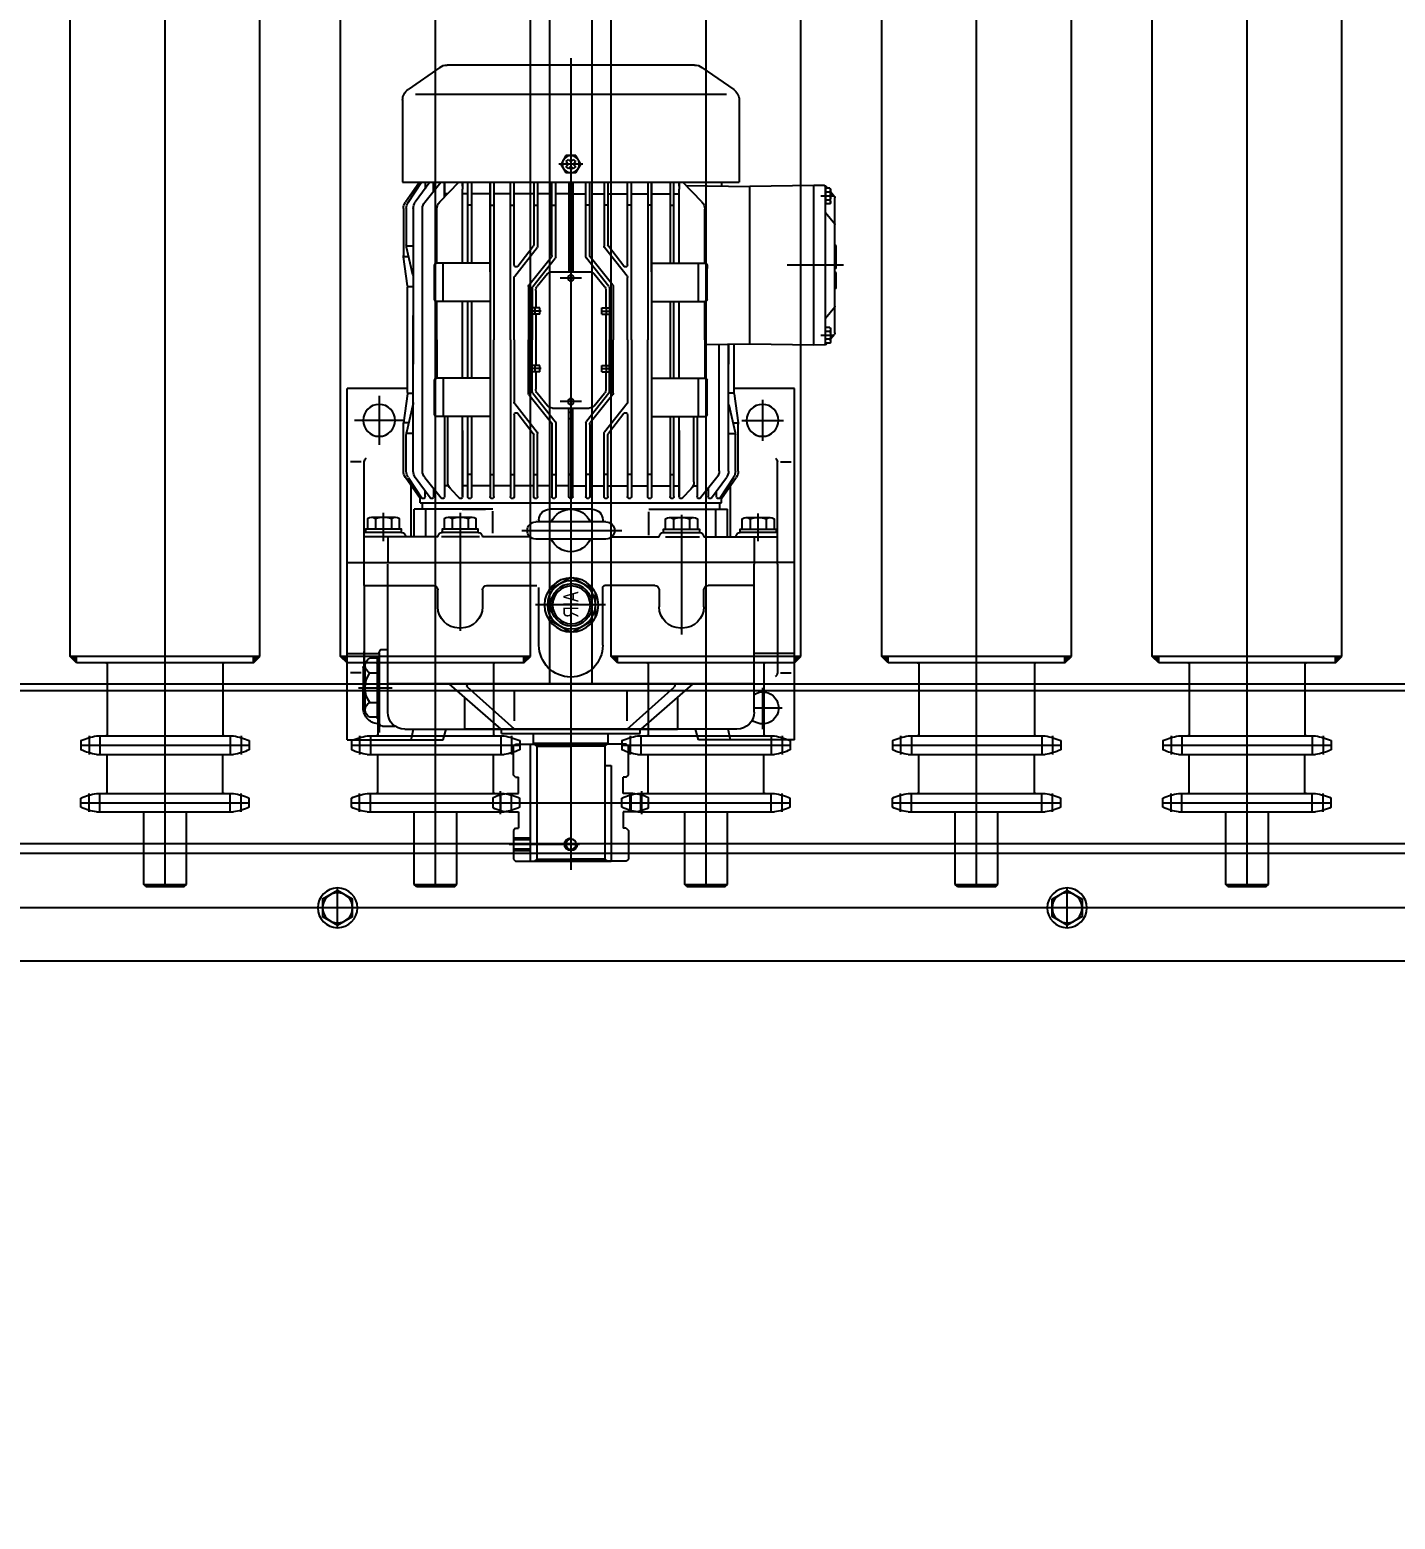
# Model space of a CAD drawing. Header units: millimetres. Extents: x 5544 to 245194, y -610088 to 30375.
# Drawn here: x 99933 to 101215, y 16034 to 17433 of the extents above; entities that cross this region are included whole.
import ezdxf
from ezdxf.enums import TextEntityAlignment as Align
from ezdxf.lldxf.tags import DXFTag

# ---------------------------------------------------------------- set-up
doc = ezdxf.new("R2010")
doc.units = ezdxf.units.MM
doc.linetypes.add('CEN', pattern=[62, 60, -1, 0, -1])
for name, color, linetype in [('1', 1, 'CENTER2'), ('15', 15, 'Continuous'), ('2', 1, 'CENTER'), ('3', 3, 'Continuous'), ('CEN', 1, 'CEN'), ('CENTER', 1, 'CENTER'), ('CL', 1, 'CENTER'), ('DIM', 2, 'Continuous'), ('RD', 3, 'Continuous'), ('SYGEAR', 3, 'Continuous'), ('SYGEAR_TMP_SUB', 3, 'Continuous'), ('외형선', 7, 'Continuous'), ('은선', 2, 'HIDDEN'), ('중심선', 1, 'CENTER')]:
    doc.layers.add(name, color=color, linetype=linetype)
doc.styles.add('GULIM', font='gulim.ttc')
doc.styles.get("Standard").update_dxf_attribs({"font": 'SYMBOL'})
tags = doc.linetypes.add('CENTER', pattern=[2, 1.25, -0.25, 0.25, -0.25]).pattern_tags.tags
tags[10:11] = [DXFTag(74, 4), DXFTag(75, 0), DXFTag(340, '0'), DXFTag(46, 1.0), DXFTag(50, 0.0), DXFTag(44, 0.0), DXFTag(45, 0.0)]
tags[8:9] = [DXFTag(74, 4), DXFTag(75, 0), DXFTag(340, '0'), DXFTag(46, 1.0), DXFTag(50, 0.0), DXFTag(44, 0.0), DXFTag(45, 0.0)]
tags[6:7] = [DXFTag(74, 4), DXFTag(75, 0), DXFTag(340, '0'), DXFTag(46, 1.0), DXFTag(50, 0.0), DXFTag(44, 0.0), DXFTag(45, 0.0)]
tags[4:5] = [DXFTag(74, 4), DXFTag(75, 0), DXFTag(340, '0'), DXFTag(46, 1.0), DXFTag(50, 0.0), DXFTag(44, 0.0), DXFTag(45, 0.0)]
tags = doc.linetypes.add('CENTER2', pattern=[1.125, 0.75, -0.125, 0.125, -0.125]).pattern_tags.tags
tags[10:11] = [DXFTag(74, 4), DXFTag(75, 0), DXFTag(340, '0'), DXFTag(46, 1.0), DXFTag(50, 0.0), DXFTag(44, 0.0), DXFTag(45, 0.0)]
tags[8:9] = [DXFTag(74, 4), DXFTag(75, 0), DXFTag(340, '0'), DXFTag(46, 1.0), DXFTag(50, 0.0), DXFTag(44, 0.0), DXFTag(45, 0.0)]
tags[6:7] = [DXFTag(74, 4), DXFTag(75, 0), DXFTag(340, '0'), DXFTag(46, 1.0), DXFTag(50, 0.0), DXFTag(44, 0.0), DXFTag(45, 0.0)]
tags[4:5] = [DXFTag(74, 4), DXFTag(75, 0), DXFTag(340, '0'), DXFTag(46, 1.0), DXFTag(50, 0.0), DXFTag(44, 0.0), DXFTag(45, 0.0)]
tags = doc.linetypes.add('HIDDEN', pattern=[0.375, 0.25, -0.125]).pattern_tags.tags
tags[6:7] = [DXFTag(74, 4), DXFTag(75, 0), DXFTag(340, '0'), DXFTag(46, 1.0), DXFTag(50, 0.0), DXFTag(44, 0.0), DXFTag(45, 0.0)]
tags[4:5] = [DXFTag(74, 4), DXFTag(75, 0), DXFTag(340, '0'), DXFTag(46, 1.0), DXFTag(50, 0.0), DXFTag(44, 0.0), DXFTag(45, 0.0)]
doc.dimstyles.new('DIM-A-002-평면', dxfattribs={"dimscale": 170, "dimtxt": 1, "dimasz": 0.4, "dimexe": 0.2, "dimexo": 0.3, "dimgap": 0.4, "dimtad": 1, "dimdec": 0, "dimtxsty": 'Standard', "dimcen": 0, "dimclrd": 15, "dimclre": 15, "dimclrt": 3, "dimadec": 0, "dimazin": 0, "dimtfac": 1, "dimtix": 1, "dimtmove": 0, "dimatfit": 3, "dimfxl": 1, "dimarcsym": 0})

# ---------------------------------------------------------------- blocks, each defined once
blk = doc.blocks.new('콘베어 롤러 1500용')
at = {"layer": '외형선'}
for points in [[(-44.55, -1506), (-41.5, -1506), (-41.5, -1509)], [(44.55, -1506), (41.5, -1506), (41.5, -1509)]]:
    blk.add_hatch(color=256, dxfattribs=at).paths.add_polyline_path(points)
for p, q in [((-44.55, -1506), (-44.55, -32)), ((44.55, -1506), (44.55, -32)), ((-44.55, -1506), (44.55, -1506)), ((-41.5, -1509), (-44.55, -1506)), ((-41.5, -1509), (-41.5, -1506)), ((-41.5, -1509), (41.5, -1509)), ((-27.17, -1509.5), (-27.17, -1542.8)), ((27.17, -1509.5), (27.17, -1542.8)), ((41.5, -1509), (44.55, -1506)), ((41.5, -1509), (41.5, -1506)), ((32.15, -1543.3), (-32.15, -1543.3)), ((-30.59, -1543.3), (-30.59, -1552)), ((30.59, -1543.3), (30.59, -1552)), ((-39.5, -1545.47), (-39.5, -1549.82)), ((32.15, -1552), (-32.15, -1552)), ((39.5, -1545.47), (39.5, -1549.82)), ((-27.17, -1569.8), (-27.17, -1552.5)), ((27.17, -1569.8), (27.17, -1552.5)), ((-39.5, -1576.82), (-39.5, -1572.47)), ((32.15, -1570.3), (-32.15, -1570.3)), ((-30.59, -1579), (-30.59, -1570.3)), ((30.59, -1579), (30.59, -1570.3)), ((39.5, -1576.82), (39.5, -1572.47)), ((32.15, -1579), (-32.15, -1579)), ((-10, -1613), (-10, -1579)), ((10, -1613), (10, -1579)), ((10, -1613), (-10, -1613)), ((-9, -1614), (-10, -1613)), ((9, -1614), (-9, -1614)), ((9, -1614), (10, -1613))]:
    blk.add_line(p, q, dxfattribs=at)
for centre, radius, start, end in [((-27.67, -1509.5), 0.5, 0, 90), ((27.67, -1509.5), 0.5, 90, 180), ((-27.86, -1571.33), 28.35, 98.70246, 114.24758), ((-27.67, -1542.8), 0.5, 270, 0), ((27.67, -1542.8), 0.5, 180, 270), ((27.86, -1571.33), 28.35, 65.75242, 81.29754), ((-27.86, -1523.97), 28.35, 245.75242, 261.29754), ((-27.67, -1552.5), 0.5, 0, 90), ((27.67, -1552.5), 0.5, 90, 180), ((27.86, -1523.97), 28.35, 278.70246, 294.24758), ((-27.86, -1598.33), 28.35, 98.70246, 114.24758), ((-27.67, -1569.8), 0.5, 270, 0), ((27.67, -1569.8), 0.5, 180, 270), ((27.86, -1598.33), 28.35, 65.75242, 81.29754), ((-27.86, -1550.97), 28.35, 245.75242, 261.29754), ((27.86, -1550.97), 28.35, 278.70246, 294.24758)]:
    blk.add_arc(centre, radius, start, end, dxfattribs=at)
at = {"layer": '중심선', "ltscale": 5}
for p, q in [((0, -1614), (0, 6)), ((-35.67, -1543.3), (-35.67, -1552)), ((35.67, -1543.3), (35.67, -1552)), ((39.5, -1547.65), (-39.5, -1547.65)), ((-35.67, -1579), (-35.67, -1570.3)), ((35.67, -1579), (35.67, -1570.3)), ((39.5, -1574.65), (-39.5, -1574.65))]:
    blk.add_line(p, q, dxfattribs=at)
blk = doc.blocks.new('콘베어 모터')
at = {"layer": 'SYGEAR'}
h = blk.add_hatch(color=256, dxfattribs=at)
h.paths.add_polyline_path([(-124, 241.62), (-124.5, 241.62), (-124.5, 249.1), (-124, 249.1)])
h.paths.add_polyline_path([(-124.5, 261.72), (-124, 261.72), (-124, 250.97), (-124.5, 250.97)])
for p, q in [((-27, 26.69), (-26, 27.69)), ((-27, 13.19), (-27, 26.69)), ((-26, 27.69), (0, 27.69)), ((-16, 26.69), (-17, 27.69)), ((-16, 26.69), (-16, -26.31)), ((-16, 26.69), (0, 26.69)), ((26, 27.69), (0, 27.69)), ((16, 26.69), (0, 26.69)), ((16, 26.69), (17, 27.69)), ((16, 26.69), (16, -26.31)), ((19, -27.31), (19, 27.69)), ((27, 26.69), (26, 27.69)), ((27, 13.19), (27, 26.69)), ((-26, 12.19), (-27, 13.19)), ((-26, 12.19), (-24.5, 12.19)), ((-24.5, 4.54), (-24.5, 12.19)), ((24.5, 4.54), (24.5, 12.19)), ((26, 12.19), (24.5, 12.19)), ((26, 12.19), (27, 13.19)), ((-36.5, -2.2), (-36.5, 2.58)), ((-29.07, 4.54), (-24.5, 4.54)), ((-28.09, 4.54), (-28.09, -4.16)), ((29.07, 4.54), (24.5, 4.54)), ((28.09, 4.54), (28.09, -4.16)), ((36.5, -2.2), (36.5, 2.58)), ((-29.07, -4.16), (-24.5, -4.16)), ((-24.5, -4.16), (-24.5, -11.81)), ((29.07, -4.16), (24.5, -4.16)), ((24.5, -4.16), (24.5, -11.81)), ((-26, -11.81), (-27, -12.81)), ((-27, -12.81), (-27, -26.31)), ((-26, -11.81), (-24.5, -11.81)), ((26, -11.81), (24.5, -11.81)), ((26, -11.81), (27, -12.81)), ((27, -12.81), (27, -26.31)), ((-27, -26.31), (-26, -27.31)), ((-26, -27.31), (0, -27.31)), ((-16, -26.31), (-17, -27.31)), ((-16, -26.31), (0, -26.31)), ((16, -26.31), (0, -26.31)), ((26, -27.31), (0, -27.31)), ((16, -26.31), (17, -27.31)), ((27, -26.31), (26, -27.31))]:
    blk.add_line(p, q)
blk.add_circle((0, -19.31), 2.46)
for centre, start, end in [((-29.06, -10.57), 90.02684, 119.5159), ((29.06, -10.57), 60.4841, 89.97316), ((-29.06, 10.94), 240.4841, 269.97316), ((29.06, 10.94), 270.02684, 299.5159)]:
    blk.add_arc(centre, 15.1, start, end)
at = {"layer": '1'}
for p, q in [((36.5, 0.19), (-41.01, 0.19)), ((28.9, -19.31), (0, -19.31))]:
    blk.add_line(p, q, dxfattribs=at)
at = {"layer": '2'}
for p, q in [((27, -16.31), (19, -16.31)), ((27, -17.11), (19, -17.11)), ((27, -21.51), (19, -21.51)), ((27, -22.31), (19, -22.31))]:
    blk.add_line(p, q, dxfattribs=at)
at = {"layer": '3', "color": 3}
for p, q in [((-16.5, 131.99), (16.5, 131.99)), ((-16.5, 123.99), (16.5, 123.99))]:
    blk.add_line(p, q, dxfattribs=at)
at = {"layer": '3', "color": 3, "ltscale": 10}
for p, q in [((-62.45, 124.99), (-68.02, 124.99)), ((-62.45, 92.19), (-62.45, 100.19)), ((-41.45, 100.19), (-41.45, 92.19)), ((41.45, 100.19), (41.45, 92.19)), ((62.45, 92.19), (62.45, 100.19)), ((-51.45, 82.19), (-52.45, 82.19)), ((51.45, 82.19), (52.45, 82.19))]:
    blk.add_line(p, q, dxfattribs=at)
at = {"layer": '3', "color": 3}
for centre, radius, start, end in [((0, 127.99), 10, 23.57818, 156.42182), ((0, 127.99), 10, 203.57818, 336.42182), ((-64.45, 100.19), 2, 0, 90), ((-39.45, 100.19), 2, 90, 180), ((39.45, 100.19), 2, 0, 90), ((64.45, 100.19), 2, 90, 180)]:
    blk.add_arc(centre, radius, start, end, dxfattribs=at)
at = {"layer": '3'}
for centre, start, end in [((-16.5, 127.99), 90, 270), ((16.5, 127.99), 270, 90)]:
    blk.add_arc(centre, 4, start, end, dxfattribs=at)
at = {"layer": '3', "color": 3, "ltscale": 10}
for centre, start, end in [((-52.45, 92.19), 180, 270), ((-51.45, 92.19), 270, 0), ((51.45, 92.19), 180, 270), ((52.45, 92.19), 270, 0)]:
    blk.add_arc(centre, 10, start, end, dxfattribs=at)
at = {"layer": 'CEN', "ltscale": 5}
for p, q in [((-88, 122.99), (-88, 135.96)), ((-52, 135.32), (-52, 79.21)), ((52, 136.2), (52, 80.86)), ((88, 122.99), (88, 136.22))]:
    blk.add_line(p, q, dxfattribs=at)
at = {"layer": 'CENTER', "ltscale": 3}
for p, q in [((0, 349.69), (0, -31.31)), ((-128, 252.49), (-101.55, 252.49)), ((-90, 189.29), (-90, 170.06)), ((90, 191.19), (90, 168.19)), ((-80.22, 179.69), (-99.79, 179.69)), ((78.5, 179.69), (101.5, 179.69)), ((23.01, 127.99), (-23.93, 127.99)), ((16.62, 93.19), (-16.21, 93.19)), ((90, 56.19), (90, 33.19)), ((-90, 54.05), (-90, 34.66)), ((-86, 44.69), (-99.26, 44.69))]:
    blk.add_line(p, q, dxfattribs=at)
at = {"layer": 'CL'}
for p, q in [((0, 30.39), (0, -30.39)), ((-33.16, 5.54), (-33.16, -5.16)), ((33.16, 5.54), (33.16, -5.16)), ((4, -19.31), (-4, -19.31)), ((0, -15.31), (0, -23.31))]:
    blk.add_line(p, q, dxfattribs=at)
at = {"layer": 'DIM', "color": 2, "ltscale": 10}
blk.add_line((73, 332.83), (-73, 332.83), dxfattribs=at)
at = {"layer": 'DIM', "ltscale": 10}
for p, q in [((-98.5, 160.22), (-103.5, 160.22)), ((98.5, 160.22), (103.5, 160.22)), ((-98.5, 61.21), (-103.5, 61.21)), ((98.5, 61.21), (103.5, 61.21))]:
    blk.add_line(p, q, dxfattribs=at)
at = {"layer": 'DIM'}
for p, q in [((-36.69, 125.82), (-36.69, 136.82)), ((36.69, 126.71), (36.69, 137.05)), ((-44.5, 124.99), (-60.45, 124.99)), ((42.9, 124.99), (60.79, 124.99)), ((17.5, 28.19), (-17.5, 28.19)), ((16, -26.31), (-16, -26.31))]:
    blk.add_line(p, q, dxfattribs=at)
at = {"layer": 'RD'}
blk.add_arc((0, -19.31), 3, 180, 90, dxfattribs=at)
at = {"layer": 'SYGEAR'}
for p, q in [((-61.55, 345.4), (-76.48, 334.95)), ((-58.11, 346.49), (58.11, 346.49)), ((61.55, 345.4), (76.44, 334.98)), ((-79, 330.06), (-79, 291.49)), ((79, 330.06), (79, 291.49)), ((-1.19, 300.16), (-2.17, 301.14)), ((-0.17, 301.18), (-1.15, 302.16)), ((0, 305.69), (0, 294.29)), ((1.15, 302.16), (0.17, 301.18)), ((2.17, 301.14), (1.19, 300.16)), ((-5.7, 299.99), (5.7, 299.99)), ((-1.19, 299.82), (-2.17, 298.84)), ((-0.17, 298.8), (-1.15, 297.82)), ((1.15, 297.82), (0.17, 298.8)), ((2.17, 298.84), (1.19, 299.82)), ((-121.9, 287.06), (-123.77, 284.77)), ((-119.9, 289.51), (-120.61, 288.64)), ((-119.5, 227.64), (-119.5, 289.38)), ((-119.5, 288.66), (-119.5, 281.27)), ((-119.14, 289.87), (-114, 289.99)), ((-114, 214.99), (-114, 289.99)), ((-114, 214.99), (-114, 289.99)), ((-114, 289.99), (-84, 289.49)), ((-54.04, 290.01), (-84, 289.49)), ((-84, 215.49), (-84, 289.49)), ((0, 291.49), (-79, 291.49)), ((-70.75, 291.49), (-70.75, 289.72)), ((-61.5, 282.23), (-52.62, 291.49)), ((-50.86, 289.68), (-50.86, 291.09)), ((-50.86, 291.09), (-50.86, 288.19)), ((-50.86, 253.49), (-50.86, 288.19)), ((-48.4, 253.49), (-48.4, 291.09)), ((-46.6, 291.09), (-46.6, 253.49)), ((-37.9, 291.09), (-37.9, 249.49)), ((-37.9, 249.49), (-37.9, 291.09)), ((-36.1, 291.09), (-36.1, 249.49)), ((-28.4, 217.49), (-28.4, 291.09)), ((-26.6, 252.71), (-26.6, 291.09)), ((-17.4, 291.09), (-17.4, 262.16)), ((-15.6, 291.09), (-15.6, 261.5)), ((-8.9, 257.16), (-8.9, 291.09)), ((-7.1, 256.51), (-7.1, 291.09)), ((-0.9, 291.09), (-0.9, 249.49)), ((79, 291.49), (0, 291.49)), ((0.9, 291.09), (0.9, 249.49)), ((7.1, 256.51), (7.1, 291.09)), ((8.9, 257.16), (8.9, 291.09)), ((15.6, 291.09), (15.6, 261.5)), ((17.4, 291.09), (17.4, 262.16)), ((26.6, 252.71), (26.6, 291.09)), ((28.4, 217.49), (28.4, 291.09)), ((36.1, 291.09), (36.1, 249.49)), ((37.9, 291.09), (37.9, 249.49)), ((37.9, 249.49), (37.9, 291.09)), ((46.6, 291.09), (46.6, 253.49)), ((48.4, 253.49), (48.4, 291.09)), ((50.86, 289.68), (50.86, 291.09)), ((50.86, 291.09), (50.86, 288.19)), ((50.86, 253.49), (50.86, 288.19)), ((61.5, 282.23), (52.62, 291.49)), ((59.32, 284.51), (59.32, 291.09)), ((59.32, 291.09), (59.32, 284.51)), ((68.57, 282.15), (61.04, 291.49)), ((64.53, 287.16), (64.53, 291.49)), ((66.24, 291.49), (73.05, 282.09)), ((68.43, 291.07), (68.43, 288.46)), ((76.4, 282.04), (70.13, 291.49)), ((70.75, 291.49), (70.75, 290.56)), ((71.09, 291.49), (77.69, 282.07)), ((-124, 220.85), (-124, 284.13)), ((-48.4, 285.99), (-50.86, 285.99)), ((-46.6, 280.78), (-48.4, 280.78)), ((-37.9, 285.99), (-46.6, 285.99)), ((-37.9, 285.99), (-46.6, 285.99)), ((-46.6, 283.42), (-46.6, 253.49)), ((-37.9, 283.42), (-37.9, 151.56)), ((-37.9, 280.78), (-36.1, 280.78)), ((-28.4, 285.99), (-36.1, 285.99)), ((-28.4, 280.78), (-26.6, 280.78)), ((-17.4, 285.99), (-26.6, 285.99)), ((-17.4, 280.78), (-15.6, 280.78)), ((-9.5, 285.99), (-15.6, 285.99)), ((-9.5, 285.99), (-15.6, 285.99)), ((-8.9, 280.78), (-7.1, 280.78)), ((-0.9, 285.99), (-7.1, 285.99)), ((-0.9, 280.78), (0.9, 280.78)), ((0.9, 280.78), (-0.9, 280.78)), ((0.9, 285.99), (7.1, 285.99)), ((8.9, 280.78), (7.1, 280.78)), ((9.5, 285.99), (15.6, 285.99)), ((9.5, 285.99), (15.6, 285.99)), ((17.4, 280.78), (15.6, 280.78)), ((17.4, 285.99), (26.6, 285.99)), ((28.4, 280.78), (26.6, 280.78)), ((28.4, 285.99), (36.1, 285.99)), ((37.9, 280.78), (36.1, 280.78)), ((37.9, 280.78), (37, 280.78)), ((37.9, 285.99), (46.6, 285.99)), ((37.9, 285.99), (46.6, 285.99)), ((37.9, 283.42), (37.9, 151.56)), ((46.6, 283.42), (46.6, 253.49)), ((46.6, 280.78), (48.4, 280.78)), ((48.4, 285.99), (50.86, 285.99)), ((57.9, 285.99), (59.32, 285.99)), ((-119.5, 277.34), (-123.89, 271.98)), ((-62.89, 253.49), (-62.89, 278.77)), ((62.9, 253.49), (62.9, 278.77)), ((69.68, 155.96), (69.68, 279.01)), ((73.99, 279.42), (73.99, 206.03)), ((77.24, 279.27), (77.24, 262.05)), ((78.59, 279.2), (78.59, 256.48)), ((-124.5, 261.72), (-124, 261.72)), ((-124.5, 250.97), (-124.5, 261.72)), ((-124, 241.62), (-124, 261.72)), ((-26.37, 247.44), (-15.83, 260.86)), ((-24.83, 252.07), (-17.63, 261.51)), ((26.37, 247.44), (15.83, 260.86)), ((24.83, 252.07), (17.63, 261.51)), ((74, 261.48), (77.2, 261.48)), ((74.12, 248.05), (77.11, 260.92)), ((-64, 236.49), (-64, 252.49)), ((-64, 252.49), (-64, 250.99)), ((-37.9, 253.49), (-63, 253.49)), ((-60, 235.49), (-60, 253.49)), ((-19.67, 243.11), (-9.13, 256.52)), ((-17.87, 242.46), (-7.33, 255.87)), ((0.9, 254.49), (-0.9, 254.49)), ((17.87, 242.46), (7.33, 255.87)), ((19.67, 243.11), (9.13, 256.52)), ((37.9, 253.49), (63, 253.49)), ((60, 235.49), (60, 253.49)), ((64, 236.49), (64, 252.49)), ((76.08, 256.49), (78.57, 256.49)), ((76.7, 242.82), (78.55, 256.46)), ((-124.5, 250.97), (-124, 250.97)), ((-124.5, 241.62), (-124.5, 249.1)), ((-124.5, 249.1), (-124, 249.1)), ((-36.1, 249.49), (-36.1, 217.49)), ((-26.6, 217.49), (-26.6, 246.8)), ((-10.9, 248.42), (-15.8, 242.58)), ((8.6, 249.49), (-8.6, 249.49)), ((-5, 246.49), (5, 246.49)), ((0.9, 251.49), (-0.9, 251.49)), ((10.9, 248.42), (15.8, 242.58)), ((26.6, 217.49), (26.6, 246.8)), ((36.1, 249.49), (36.1, 217.49)), ((-124.5, 241.62), (-124, 241.62)), ((-119.5, 215.6), (-119.5, 243.56)), ((-19.9, 242.47), (-19.9, 217.49)), ((-18.1, 241.81), (-18.1, 217.49)), ((-16.5, 240.65), (-16.5, 232.49)), ((16.5, 240.65), (16.5, 232.49)), ((18.1, 241.81), (18.1, 217.49)), ((19.9, 242.47), (19.9, 217.49)), ((76.67, 242.48), (73.99, 242.48)), ((76.65, 192.83), (76.65, 242.15)), ((-119.5, 227.64), (-123.89, 233)), ((-37.9, 235.49), (-63, 235.49)), ((-62.89, 217.49), (-62.89, 235.49)), ((-50.86, 199.49), (-50.86, 235.49)), ((-48.4, 231.49), (-48.4, 235.49)), ((-48.4, 199.49), (-48.4, 231.49)), ((-46.6, 235.49), (-46.6, 199.49)), ((-14.5, 232.49), (-18.1, 232.49)), ((-14, 230.99), (-18.1, 230.99)), ((-16.7, 229.49), (-16.7, 232.49)), ((-14.5, 229.49), (-14.5, 232.49)), ((14, 230.99), (18.1, 230.99)), ((14.5, 232.49), (18.1, 232.49)), ((14.5, 229.49), (14.5, 232.49)), ((16.7, 229.49), (16.7, 232.49)), ((37.9, 235.49), (63, 235.49)), ((46.6, 235.49), (46.6, 199.49)), ((48.4, 231.49), (48.4, 235.49)), ((48.4, 199.49), (48.4, 231.49)), ((50.86, 199.49), (50.86, 235.49)), ((62.9, 217.49), (62.9, 235.49)), ((-14.5, 229.49), (-18.1, 229.49)), ((-16.5, 229.49), (-16.5, 205.49)), ((14.5, 229.49), (18.1, 229.49)), ((16.5, 229.49), (16.5, 205.49)), ((73.99, 192.96), (73.99, 228.95)), ((-121.9, 217.98), (-123.77, 220.21)), ((-119.5, 215.89), (-119.5, 223.28)), ((-62.89, 217.49), (-62.89, 199.49)), ((-36.1, 185.49), (-36.1, 217.49)), ((-28.4, 217.49), (-28.4, 143.89)), ((-26.6, 217.49), (-26.6, 188.18)), ((-19.9, 192.51), (-19.9, 217.49)), ((-18.1, 193.16), (-18.1, 217.49)), ((18.1, 193.16), (18.1, 217.49)), ((19.9, 192.51), (19.9, 217.49)), ((26.6, 217.49), (26.6, 188.18)), ((28.4, 217.49), (28.4, 143.89)), ((36.1, 185.49), (36.1, 217.49)), ((62.9, 217.49), (62.9, 199.49)), ((-119.65, 215.29), (-120.15, 215.89)), ((-119.27, 215.11), (-114, 214.99)), ((-114, 214.99), (-84, 215.49)), ((-84, 215.49), (-62.89, 215.12)), ((-76.65, 192.83), (-76.65, 215.36)), ((-73.99, 192.96), (-73.99, 215.32)), ((-73.99, 215.32), (-73.99, 206.03)), ((-69.68, 188.22), (-69.68, 215.24)), ((-14.5, 205.49), (-18.1, 205.49)), ((-14, 203.99), (-18.1, 203.99)), ((-16.7, 202.49), (-16.7, 205.49)), ((-14.5, 202.49), (-14.5, 205.49)), ((14, 203.99), (18.1, 203.99)), ((14.5, 202.49), (14.5, 205.49)), ((14.5, 205.49), (18.1, 205.49)), ((16.7, 202.49), (16.7, 205.49)), ((-64, 182.49), (-64, 198.49)), ((-37.9, 199.49), (-63, 199.49)), ((-60, 181.49), (-60, 199.49)), ((-14.5, 202.49), (-18.1, 202.49)), ((-16.5, 202.49), (-16.5, 194.33)), ((14.5, 202.49), (18.1, 202.49)), ((16.5, 202.49), (16.5, 194.33)), ((37.9, 199.49), (63, 199.49)), ((60, 199.49), (60, 181.49)), ((64, 182.49), (64, 198.49)), ((-105, 194.69), (-76.65, 194.69)), ((-105, 29.69), (-105, 194.69)), ((-76.7, 192.16), (-78.55, 178.52)), ((-76.66, 192.49), (-73.99, 192.49)), ((-74, 155.82), (-73.99, 192.96)), ((-19.67, 191.87), (-9.13, 178.46)), ((-17.87, 192.52), (-7.33, 179.11)), ((-10.9, 186.56), (-15.8, 192.4)), ((17.87, 192.52), (7.33, 179.11)), ((19.67, 191.87), (9.13, 178.46)), ((10.9, 186.56), (15.8, 192.4)), ((74, 155.82), (73.99, 192.96)), ((76.67, 192.49), (73.99, 192.49)), ((76.65, 194.69), (105, 194.69)), ((76.7, 192.16), (78.55, 178.52)), ((105, 29.69), (105, 194.69)), ((-74.12, 186.93), (-77.11, 174.05)), ((-69.68, 155.96), (-69.68, 188.22)), ((-37.9, 185.49), (-37.9, 143.89)), ((-36.1, 143.89), (-36.1, 185.49)), ((-26.6, 182.27), (-26.6, 143.89)), ((-26.37, 187.53), (-15.83, 174.12)), ((-24.83, 182.91), (-17.63, 173.47)), ((8.6, 185.49), (-8.6, 185.49)), ((-5, 188.49), (5, 188.49)), ((-0.9, 143.89), (-0.9, 185.49)), ((0.9, 183.49), (-0.9, 183.49)), ((0.9, 143.89), (0.9, 185.49)), ((26.37, 187.53), (15.83, 174.12)), ((24.83, 182.91), (17.63, 173.47)), ((26.6, 182.27), (26.6, 143.89)), ((36.1, 143.89), (36.1, 185.49)), ((37.9, 185.49), (37.9, 143.89)), ((74.12, 186.93), (77.11, 174.05)), ((-78.59, 155.78), (-78.59, 177.96)), ((-78.59, 155.78), (-78.59, 177.83)), ((-76.08, 178.49), (-78.55, 178.49)), ((-37.9, 181.49), (-63, 181.49)), ((-59.32, 181.49), (-59.32, 143.89)), ((-57.77, 150.87), (-57.77, 181.49)), ((-50.86, 143.89), (-50.86, 181.49)), ((-50.86, 174.99), (-50.86, 143.89)), ((-50.86, 143.89), (-50.86, 174.99)), ((-48.4, 174.99), (-48.4, 181.49)), ((-48.4, 143.89), (-48.4, 174.99)), ((-46.6, 181.49), (-46.6, 151.56)), ((-46.6, 174.99), (-46.6, 143.89)), ((-8.9, 177.81), (-8.9, 143.89)), ((-7.1, 178.47), (-7.1, 143.89)), ((0.9, 180.49), (-0.9, 180.49)), ((7.1, 178.47), (7.1, 143.89)), ((8.9, 177.81), (8.9, 143.89)), ((37.9, 181.49), (63, 181.49)), ((46.6, 181.49), (46.6, 151.56)), ((46.6, 174.99), (46.6, 143.89)), ((48.4, 174.99), (48.4, 181.49)), ((48.4, 143.89), (48.4, 174.99)), ((50.86, 143.89), (50.86, 181.49)), ((50.86, 174.99), (50.86, 143.89)), ((50.86, 143.89), (50.86, 174.99)), ((57.77, 150.87), (57.77, 181.49)), ((59.32, 181.49), (59.32, 143.89)), ((76.08, 178.49), (78.55, 178.49)), ((78.59, 155.78), (78.59, 177.96)), ((78.59, 155.78), (78.59, 177.83)), ((-77.24, 155.71), (-77.24, 172.92)), ((-73.99, 173.5), (-77.2, 173.5)), ((-17.4, 143.89), (-17.4, 172.82)), ((-15.6, 143.89), (-15.6, 173.48)), ((15.6, 143.89), (15.6, 173.48)), ((17.4, 143.89), (17.4, 172.82)), ((74, 173.5), (77.2, 173.5)), ((77.24, 155.71), (77.24, 172.92)), ((-97, 112.19), (-97, 160.22)), ((-46.6, 154.2), (-48.4, 154.2)), ((-37.9, 154.2), (-36.1, 154.2)), ((-28.4, 154.2), (-26.6, 154.2)), ((-17.4, 154.2), (-15.6, 154.2)), ((-8.9, 154.2), (-7.1, 154.2)), ((-0.9, 154.2), (0.9, 154.2)), ((0.9, 154.2), (-0.9, 154.2)), ((8.9, 154.2), (7.1, 154.2)), ((17.4, 154.2), (15.6, 154.2)), ((28.4, 154.2), (26.6, 154.2)), ((37.9, 154.2), (36.1, 154.2)), ((46.6, 154.2), (48.4, 154.2)), ((97, 102.19), (97, 160.22)), ((-70.75, 143), (-77.69, 152.91)), ((-76.4, 152.94), (-70.05, 143.36)), ((-75, 124.99), (-75, 149.07)), ((-66.07, 143.25), (-73.05, 152.89)), ((-68.57, 152.82), (-60.85, 143.25)), ((-64.53, 147.82), (-64.53, 143.89)), ((-57.41, 148.99), (-59.32, 148.99)), ((-56.38, 147.41), (-52.4, 143.25)), ((-48.4, 148.99), (-50.86, 148.99)), ((-37.9, 148.99), (-46.6, 148.99)), ((-28.4, 148.99), (-36.1, 148.99)), ((-17.4, 148.99), (-26.6, 148.99)), ((-9.5, 148.99), (-15.6, 148.99)), ((-9.5, 148.99), (-15.6, 148.99)), ((-0.9, 148.99), (-7.1, 148.99)), ((0.9, 148.99), (7.1, 148.99)), ((9.5, 148.99), (15.6, 148.99)), ((9.5, 148.99), (15.6, 148.99)), ((17.4, 148.99), (26.6, 148.99)), ((28.4, 148.99), (36.1, 148.99)), ((37.9, 148.99), (46.6, 148.99)), ((48.4, 148.99), (50.86, 148.99)), ((56.38, 147.41), (52.4, 143.25)), ((57.41, 148.99), (59.32, 148.99)), ((68.57, 152.82), (60.85, 143.25)), ((64.53, 147.82), (64.53, 143.89)), ((66.07, 143.25), (73.05, 152.89)), ((76.4, 152.94), (70.05, 143.36)), ((70.75, 143), (77.69, 152.91)), ((75, 124.99), (75, 149.07)), ((-70.75, 140.99), (-70.75, 144.42)), ((0, 140.99), (-70.75, 140.99)), ((-69.8, 140.99), (-69.8, 137.99)), ((-68.43, 143.91), (-68.43, 146.52)), ((-40, 140.99), (-51, 140.99)), ((-50.86, 143.89), (-50.86, 145.84)), ((-50.86, 144.35), (-50.86, 143.89)), ((70.75, 140.99), (0, 140.99)), ((51, 140.99), (40, 140.99)), ((50.86, 143.89), (50.86, 145.84)), ((50.86, 144.35), (50.86, 143.89)), ((68.43, 143.91), (68.43, 146.52)), ((69.8, 140.99), (69.8, 137.99)), ((70.75, 140.99), (70.75, 144.42)), ((70.75, 140.99), (70.75, 144.42)), ((-82.33, 134.09), (-93.58, 134.09)), ((-91.71, 133.51), (-91.71, 128.59)), ((-84.2, 133.51), (-84.2, 128.59)), ((-73.6, 124.99), (-73.6, 137.99)), ((-36.69, 137.99), (-73.6, 137.99)), ((-36.69, 137.99), (-69.8, 137.99)), ((-68.02, 124.99), (-68.02, 137.99)), ((-46.33, 134.09), (-57.58, 134.09)), ((-55.71, 133.51), (-55.71, 128.59)), ((-40, 137.99), (-51, 137.99)), ((-48.2, 133.51), (-48.2, 128.59)), ((-15, 132.99), (-15, 131.99)), ((-10, 137.99), (0, 137.99)), ((0, 137.99), (10, 137.99)), ((15, 132.99), (15, 131.99)), ((36.69, 137.99), (69.8, 137.99)), ((36.69, 137.99), (73.6, 137.99)), ((51, 137.99), (40, 137.99)), ((46.33, 134.09), (57.58, 134.09)), ((48.2, 133.51), (48.2, 128.59)), ((55.71, 133.51), (55.71, 128.59)), ((68.02, 124.99), (68.02, 137.99)), ((73.6, 124.99), (73.6, 137.99)), ((82.33, 134.09), (93.58, 134.09)), ((84.2, 133.51), (84.2, 128.59)), ((91.71, 133.51), (91.71, 128.59)), ((-97, 126.99), (-79.45, 126.99)), ((-43.45, 126.99), (-60.45, 126.99)), ((-43.45, 126.99), (-60.45, 126.99)), ((43.45, 126.99), (60.45, 126.99)), ((43.45, 126.99), (60.94, 126.99)), ((79.45, 126.99), (97, 126.99)), ((-68.02, 124.99), (-97, 124.99)), ((-86, 124.99), (-86, 112.19)), ((-19.15, 124.99), (-41.45, 124.99)), ((19.15, 124.99), (41.45, 124.99)), ((62.45, 124.99), (97, 124.99)), ((86, 124.99), (86, 112.99)), ((97, 112.19), (97, 124.19)), ((-105, 112.99), (0, 112.99)), ((-97, 112.19), (-97, 70.19)), ((-86, 42.69), (-86, 112.19)), ((86, 112.99), (0, 112.99)), ((105, 112.99), (86, 112.99)), ((86, 42.69), (86, 112.19)), ((-86, 102.19), (-64.45, 102.19)), ((-39.45, 102.19), (-16, 102.19)), ((-15, 74.19), (-15, 101.19)), ((15, 74.19), (15, 101.19)), ((39.45, 102.19), (16, 102.19)), ((97, 102.19), (64.45, 102.19)), ((97, 102.19), (97, 70.19)), ((-105, 70.19), (-86, 70.19)), ((-97, 70.19), (-97, 61.21)), ((88.5, 72.19), (86, 72.19)), ((90, 70.69), (90, 37.69)), ((105, 70.19), (90, 70.19)), ((97, 64.51), (97, 71.19)), ((97, 70.19), (97, 64.51)), ((90, 68.85), (90, 39.53)), ((91, 68.85), (90, 68.85)), ((91, 68.85), (91, 39.53)), ((91, 68.09), (94.42, 68.09)), ((96.56, 43.76), (96.56, 64.61)), ((97.56, 63.61), (97.56, 54.19)), ((-57.97, 56.19), (-86, 56.19)), ((57.97, 56.19), (-57.97, 56.19)), ((-57.32, 55.94), (-32.87, 34.69)), ((57.32, 55.94), (32.87, 34.69)), ((86, 56.19), (57.97, 56.19)), ((94.42, 61.14), (91, 61.14)), ((-50, 49.58), (-50, 34.69)), ((-26.44, 34.69), (-48.47, 54.44)), ((-26.44, 38.69), (-26.44, 52.19)), ((26.44, 34.69), (48.47, 54.44)), ((26.44, 38.69), (26.44, 52.19)), ((50, 49.58), (50, 34.69)), ((97.56, 44.76), (97.56, 54.19)), ((94.42, 47.24), (91, 47.24)), ((88.5, 36.19), (82.66, 36.19)), ((91, 39.53), (90, 39.53)), ((91, 40.29), (94.42, 40.29)), ((-105, 29.69), (-60, 29.69)), ((-78, 34.69), (50, 34.69)), ((-75, 29.69), (-73.81, 34.69)), ((-60, 29.69), (-58.5, 34.69)), ((78, 34.69), (-50, 34.69)), ((-32.5, 32.69), (-32.5, 34.69)), ((32.5, 32.69), (-32.5, 32.69)), ((32.5, 32.69), (32.5, 34.69)), ((60, 29.69), (58.5, 34.69)), ((105, 29.69), (60, 29.69)), ((75, 29.69), (73.81, 34.69))]:
    blk.add_line(p, q, dxfattribs=at)
at = {"layer": 'SYGEAR', "color": 1, "linetype": 'CENTER', "ltscale": 5}
blk.add_line((99.73, 54.19), (83.81, 54.19), dxfattribs=at)
at = {"layer": 'SYGEAR', "extrusion": (0.866025, -0.5, 0)}
for points, elevation in [([(257.49, 0), (262.11, 0)], -153.99), ([(262.11, 0), (257.49, 0)], -145.99), ([(189.18, 0), (188.6, 0)], -249.65), ([(132.56, 0), (131.98, 0)], -216.96)]:
    blk.add_lwpolyline(points, dxfattribs=dict(at, elevation=elevation))
at = {"layer": 'SYGEAR', "extrusion": (-1.83697e-16, -1, 0)}
for points, elevation in [([(-2.31, 0), (2.31, 0)], -303.99), ([(2.31, 0), (-2.31, 0)], -295.99)]:
    blk.add_lwpolyline(points, dxfattribs=dict(at, elevation=elevation))
at = {"layer": 'SYGEAR', "extrusion": (0.866025, 0.5, 0)}
for points, elevation in [([(262.11, 0), (257.49, 0)], 154), ([(257.49, 0), (262.11, 0)], 146), ([(304.39, 0), (304.96, 0)], 35.31), ([(247.77, 0), (248.34, 0)], 2.62)]:
    blk.add_lwpolyline(points, dxfattribs=dict(at, elevation=elevation))
at = {"layer": 'SYGEAR', "extrusion": (1, -3.67388e-16, 0), "elevation": -121.9}
blk.add_lwpolyline([(281.76, 0), (288.16, 0)], dxfattribs=at)
at = {"layer": 'SYGEAR', "extrusion": (3.67388e-16, 1, 0)}
for elevation in [288.66, 286.81, 283.11, 281.27]:
    blk.add_lwpolyline([(121.61, 0), (119.5, 0)], dxfattribs=dict(at, elevation=elevation))
at = {"layer": 'SYGEAR', "extrusion": (1, -6.0668e-21, 0), "elevation": -121.9}
blk.add_lwpolyline([(222.78, 0), (216.38, 0)], dxfattribs=at)
at = {"layer": 'SYGEAR', "extrusion": (-6.0668e-21, -1, 0)}
for elevation in [-223.28, -221.43, -217.73, -215.89]:
    blk.add_lwpolyline([(-121.61, 0), (-119.5, 0)], dxfattribs=dict(at, elevation=elevation))
at = {"layer": 'SYGEAR'}
for points in [[(-80.45, 128.59), (-80.45, 133.51, 0.309401), (-84.2, 133.51, 0.154701), (-91.71, 133.51, 0.309401), (-95.46, 133.51), (-95.46, 128.59)], [(-44.45, 128.59), (-44.45, 133.51, 0.309401), (-48.2, 133.51, 0.154701), (-55.71, 133.51, 0.309401), (-59.46, 133.51), (-59.46, 128.59)], [(44.45, 128.59), (44.45, 133.51, -0.309401), (48.2, 133.51, -0.154701), (55.71, 133.51, -0.309401), (59.46, 133.51), (59.46, 128.59)], [(80.45, 128.59), (80.45, 133.51, -0.309401), (84.2, 133.51, -0.154701), (91.71, 133.51, -0.309401), (95.46, 133.51), (95.46, 128.59)]]:
    blk.add_lwpolyline(points, format="xyb", dxfattribs=at)
for points in [[(-79.45, 126.99), (-79.45, 128.59), (-96.45, 128.59), (-96.45, 126.99)], [(-43.45, 126.99), (-43.45, 128.59), (-60.45, 128.59), (-60.45, 126.99)], [(43.45, 126.99), (43.45, 128.59), (60.45, 128.59), (60.45, 126.99)], [(79.45, 126.99), (79.45, 128.59), (96.45, 128.59), (96.45, 126.99)]]:
    blk.add_lwpolyline(points, dxfattribs=at)
for centre, radius in [((0, 299.99), 4), ((0, 246.49), 1.4), ((0, 188.49), 1.4), ((-90, 179.69), 7.5), ((90, 179.69), 7.5)]:
    blk.add_circle(centre, radius, dxfattribs=at)
for centre, radius, start, end in [((-58.11, 340.49), 6, 90, 125), ((58.11, 340.49), 6, 55, 90), ((-73, 330.06), 6, 125, 180), ((73, 330.06), 6, 0, 55), ((0, 299.99), 2.46, 117.98135, 152.01865), ((0, 301.35), 0.24, 225, 315), ((0, 299.99), 2.46, 27.98135, 62.01865), ((0, 299.99), 2.46, 207.98135, 242.01865), ((-1.36, 299.99), 0.24, 315, 45), ((0, 298.63), 0.24, 45, 135), ((1.36, 299.99), 0.24, 135, 225), ((0, 299.99), 2.46, 297.98135, 332.01865), ((-120.27, 287.73), 1.63, 154.44687, 214.44687), ((-115.79, 284.96), 6.11, 162.38753, 197.61247), ((-119.12, 288.87), 1, 91.3, 140.71059), ((-119, 289.38), 0.5, 91.3, 180), ((-51.76, 291.09), 0.9, 0, 26.3878), ((-47.5, 291.09), 0.9, 153.6122, 180), ((-47.5, 291.09), 0.9, 0, 26.3878), ((-37, 291.09), 0.9, 153.6122, 180), ((-37, 291.09), 0.9, 0, 26.3878), ((-27.5, 291.09), 0.9, 153.6122, 180), ((-27.5, 291.09), 0.9, 0, 26.3878), ((-16.5, 291.09), 0.9, 153.6122, 180), ((-16.5, 291.09), 0.9, 0, 26.3878), ((-8, 291.09), 0.9, 153.6122, 180), ((-8, 291.09), 0.9, 0, 26.3878), ((0, 291.09), 0.9, 0, 26.3878), ((8, 291.09), 0.9, 153.6122, 180), ((8, 291.09), 0.9, 0, 26.3878), ((16.5, 291.09), 0.9, 153.6122, 180), ((16.5, 291.09), 0.9, 0, 26.3878), ((27.5, 291.09), 0.9, 153.6122, 180), ((27.5, 291.09), 0.9, 0, 26.3878), ((37, 291.09), 0.9, 153.6122, 180), ((37, 291.09), 0.9, 0, 26.3878), ((37, 291.09), 0.9, 0, 26.3878), ((47.5, 291.09), 0.9, 153.6122, 180), ((47.5, 291.09), 0.9, 0, 26.3878), ((51.76, 291.09), 0.9, 153.6122, 180), ((60.22, 291.09), 0.9, 153.6122, 180), ((69.33, 291.07), 0.9, 152.1049, 180), ((-123, 284.13), 1, 140.71059, 180), ((-123, 284.13), 1, 140.71059, 180), ((-120.27, 282.19), 1.63, 145.55313, 205.55313), ((-57.89, 278.77), 5, 136.2001, 180), ((57.9, 278.77), 5, 0, 43.7999), ((64.68, 279.01), 5, 0, 38.88135), ((69, 279.16), 5, 359.98936, 35.91648), ((72.24, 279.27), 5, 0, 33.56122), ((73.59, 279.2), 5, 0, 35), ((-123.5, 271.67), 0.5, 140.69653, 180), ((-18.4, 262.16), 1, 320, 0), ((-16.6, 261.5), 1, 320, 0), ((16.6, 261.5), 1, 180, 220), ((18.4, 262.16), 1, 180, 220), ((72.24, 262.05), 5, 346.94043, 0), ((-63, 252.49), 1, 90, 180), ((-25.6, 252.71), 1, 180, 320), ((-9.9, 257.16), 1, 320, 0), ((-9.9, 257.16), 1, 320, 0), ((-8.1, 256.51), 1, 320, 0), ((-8.1, 256.51), 1, 320, 0), ((8.1, 256.51), 1, 180, 220), ((8.1, 256.51), 1, 180, 220), ((9.9, 257.16), 1, 180, 220), ((9.9, 257.16), 1, 180, 220), ((25.6, 252.71), 1, 220, 0), ((63, 252.49), 1, 0, 90), ((73.59, 257.13), 5, 352.27814, 0), ((-25.6, 246.8), 1, 140, 180), ((-8.6, 246.49), 3, 90, 140), ((8.6, 246.49), 3, 40, 90), ((25.6, 246.8), 1, 0, 40), ((78.99, 246.92), 5, 166.94043, 179.98936), ((-18.9, 242.47), 1, 140, 180), ((-17.1, 241.81), 1, 140, 180), ((-13.5, 240.65), 3, 140, 180), ((13.5, 240.65), 3, 0, 40), ((17.1, 241.81), 1, 0, 40), ((18.9, 242.47), 1, 0, 40), ((81.65, 242.15), 5, 172.27814, 180), ((-123.5, 233.31), 0.5, 180, 219.30347), ((-63, 236.49), 1, 180, 270), ((63, 236.49), 1, 270, 0), ((-123, 220.85), 1, 180, 219.28941), ((-120.27, 222.35), 1.63, 154.44687, 214.44687), ((-115.79, 219.58), 6.11, 162.38753, 197.61247), ((-120.27, 216.81), 1.63, 145.55313, 205.55313), ((-119.26, 215.61), 0.5, 219.97006, 268.7), ((-119, 215.6), 0.5, 180, 268.7), ((-63, 198.49), 1, 90, 180), ((63, 198.49), 1, 0, 90), ((-81.65, 192.83), 5, 352.27814, 0), ((-18.9, 192.51), 1, 180, 220), ((-17.1, 193.16), 1, 180, 220), ((-13.5, 194.33), 3, 180, 220), ((13.5, 194.33), 3, 320, 0), ((17.1, 193.16), 1, 320, 0), ((18.9, 192.51), 1, 320, 0), ((81.65, 192.83), 5, 180, 187.72186), ((-78.99, 188.06), 5, 346.94043, 359.98936), ((-63, 182.49), 1, 180, 270), ((-25.6, 188.18), 1, 180, 220), ((-25.6, 182.27), 1, 40, 180), ((-8.6, 188.49), 3, 220, 270), ((8.6, 188.49), 3, 270, 320), ((25.6, 182.27), 1, 0, 140), ((25.6, 188.18), 1, 320, 0), ((63, 182.49), 1, 270, 0), ((78.99, 188.06), 5, 180.01064, 193.05957), ((-73.59, 177.85), 5, 172.27814, 180), ((-9.9, 177.81), 1, 0, 40), ((-9.9, 177.81), 1, 0, 40), ((-8.1, 178.47), 1, 0, 40), ((-8.1, 178.47), 1, 0, 40), ((8.1, 178.47), 1, 140, 180), ((8.1, 178.47), 1, 140, 180), ((9.9, 177.81), 1, 140, 180), ((9.9, 177.81), 1, 140, 180), ((73.59, 177.85), 5, 0, 7.72186), ((-72.24, 172.92), 5, 166.94043, 180), ((-18.4, 172.82), 1, 0, 40), ((-16.6, 173.48), 1, 0, 40), ((16.6, 173.48), 1, 140, 180), ((18.4, 172.82), 1, 140, 180), ((72.24, 172.92), 5, 0, 13.05957), ((-95, 160.22), 2, 120.23243, 180), ((95, 160.22), 2, 0, 59.76757), ((-73.59, 155.78), 5, 180, 215), ((-72.24, 155.71), 5, 180, 213.56122), ((-69, 155.82), 5, 179.98936, 215.91648), ((-64.68, 155.96), 5, 180, 218.88135), ((64.68, 155.96), 5, 321.11865, 0), ((69, 155.82), 5, 324.08352, 0.01064), ((72.24, 155.71), 5, 326.43878, 0), ((73.59, 155.78), 5, 325, 0), ((-52.77, 150.87), 5, 180, 223.7999), ((52.77, 150.87), 5, 316.2001, 0), ((-69.33, 143.91), 0.9, 217.66496, 0), ((-65.43, 143.89), 0.9, 225, 0), ((-60.22, 143.89), 0.9, 225, 0), ((-51.76, 143.89), 0.9, 225, 0), ((-47.5, 143.89), 0.9, 180, 0), ((-37, 143.89), 0.9, 180, 0), ((-27.5, 143.89), 0.9, 180, 0), ((-16.5, 143.89), 0.9, 180, 0), ((-8, 143.89), 0.9, 180, 0), ((0, 143.89), 0.9, 180, 0), ((8, 143.89), 0.9, 180, 0), ((16.5, 143.89), 0.9, 180, 0), ((27.5, 143.89), 0.9, 180, 0), ((37, 143.89), 0.9, 180, 0), ((47.5, 143.89), 0.9, 180, 0), ((51.76, 143.89), 0.9, 180, 315), ((60.22, 143.89), 0.9, 180, 315), ((65.43, 143.89), 0.9, 180, 315), ((69.33, 143.91), 0.9, 180, 322.33504), ((-10, 132.99), 5, 90, 180), ((10, 132.99), 5, 0, 90), ((-79.45, 124.99), 2, 0, 90), ((-60.45, 124.99), 2, 90, 180), ((-43.45, 124.99), 2, 0, 90), ((43.45, 124.99), 2, 90, 180), ((60.45, 124.99), 2, 0, 90), ((79.45, 124.99), 2, 90, 180), ((-16, 101.19), 1, 0, 90), ((0, 74.19), 15, 180, 0), ((88.5, 70.69), 1.5, 0, 90), ((92.67, 64.61), 3.89, 296.76569, 63.23431), ((96.56, 63.61), 1, 0, 90), ((-95, 61.21), 2, 180, 244.68734), ((-57.97, 55.19), 1, 48.99665, 90), ((-47.81, 55.19), 1, 90, 228.12122), ((47.81, 55.19), 1, 311.87878, 90), ((57.97, 55.19), 1, 90, 131.00335), ((84.2, 54.19), 12.36, 325.78238, 34.21762), ((-90, 44.69), 7.5, 57.76905, 310.7629), ((-78, 42.69), 8, 180, 270), ((78, 42.69), 8, 270, 0), ((90, 44.69), 7.5, 269.34594, 0), ((92.67, 43.76), 3.89, 296.76569, 63.23431), ((96.56, 44.76), 1, 270, 0), ((88.5, 37.69), 1.5, 270, 0)]:
    blk.add_arc(centre, radius, start, end, dxfattribs=at)
at = {"layer": 'SYGEAR_TMP_SUB'}
for p, q in [((-17.5, 28.19), (-17.5, 32.69)), ((-17, 27.69), (-17.5, 28.19)), ((17, 27.69), (17.5, 28.19)), ((17.5, 28.19), (17.5, 32.69)), ((17, 27.69), (-17, 27.69)), ((-16, 27.69), (-16, -26.31)), ((16, 27.69), (16, -26.31)), ((-19, 17.69), (-19, -27.31)), ((-16, 17.69), (-19, 17.69)), ((15, -27.31), (-19, -27.31)), ((-15, -27.31), (-16, -26.31)), ((16, -26.31), (15, -27.31))]:
    blk.add_line(p, q, dxfattribs=at)
at = {"layer": '외형선'}
for p, q in [((-10.97, 99.92), (-0.89, 105.74)), ((0.32, 105.74), (10.4, 99.92)), ((-11.58, 87.24), (-11.58, 98.88)), ((-0.89, 80.37), (-10.97, 86.19)), ((10.4, 86.19), (0.32, 80.37))]:
    blk.add_line(p, q, dxfattribs=at)
for radius in [12.7, 11.29, 9.81, 8.87]:
    blk.add_circle((-0.29, 93.06), radius, dxfattribs=at)
at = {"layer": '중심선'}
for p, q in [((-123.38, 284.96), (-117.29, 284.96)), ((-123.38, 219.58), (-117.29, 219.58))]:
    blk.add_line(p, q, dxfattribs=at)
at = {"layer": '외형선', "style": 'GULIM', "width": 0.8}
blk.add_text('AIR', height=7.056, rotation=270, dxfattribs=at).set_placement((0, 93.19), align=Align.MIDDLE)
blk = doc.blocks.new('2252 콘베어 평면')
at = {"layer": '3', "linetype": 'Continuous'}
blk.add_lwpolyline([(1006.48, 1630.35), (1026.48, 1630.35), (1026.48, 130.35), (1006.48, 130.35)], close=True, dxfattribs=at)
at = {"layer": '외형선'}
for p, q in [((0, 130), (2125.56, 130)), ((0, 0), (2252, 0)), ((0, 0), (2252, 0))]:
    blk.add_line(p, q, dxfattribs=at)
for points in [[(783.5, 33.16), (776.43, 29.08), (776.43, 20.92), (783.5, 16.84), (790.57, 20.92), (790.57, 29.08)], [(1126, 33.16), (1133.07, 29.08), (1133.07, 20.92), (1126, 16.84), (1118.93, 20.92), (1118.93, 29.08)]]:
    blk.add_lwpolyline(points, close=True, dxfattribs=at)
for centre, radius in [((783.5, 25), 9.32), ((783.5, 25), 7.07), ((1126, 25), 9.32), ((1126, 25), 7.07)]:
    blk.add_circle(centre, radius, dxfattribs=at)
at = {"layer": '은선', "ltscale": 0.3}
for p, q in [((0, 126.8), (2125.32, 126.8)), ((0, 55), (2252, 55)), ((0, 50.5), (2252, 50.5))]:
    blk.add_line(p, q, dxfattribs=at)
at = {"layer": '중심선', "ltscale": 5}
for p, q in [((783.5, 15.68), (783.5, 34.32)), ((1126, 15.68), (1126, 34.32)), ((0, 25), (2252, 25))]:
    blk.add_line(p, q, dxfattribs=at)
at = {"linetype": 'Continuous'}
for name, p in [('콘베어 롤러 1500용', (699, 1649)), ('콘베어 롤러 1500용', (826, 1649)), ('콘베어 롤러 1500용', (953, 1649)), ('콘베어 롤러 1500용', (1080, 1649)), ('콘베어 롤러 1500용', (1207, 1649)), ('콘베어 모터', (1016.48, 74.16))]:
    blk.add_blockref(name, p, dxfattribs=at)
blk = doc.blocks.new('*D2800')
at = {"layer": '15', "color": 15, "lineweight": -2, "ltscale": 600}
for p, q in [((97970.1, 16507.3), (97970.1, 11735.4)), ((101529.1, 13504.1), (101529.1, 11735.4)), ((98038.1, 11769.4), (101461.1, 11769.4))]:
    blk.add_line(p, q, dxfattribs=at)
at = {"layer": '15', "color": 15}
for points in [[(98038.1, 11780.7), (98038.1, 11758), (97970.1, 11769.4)], [(101461.1, 11758), (101461.1, 11780.7), (101529.1, 11769.4)]]:
    blk.add_solid(points, dxfattribs=at)
at = {"layer": 'Defpoints', "color": 0}
for p in [(97970.1, 16558.3), (101529.1, 13555.1), (101529.1, 11769.4)]:
    blk.add_point(p, dxfattribs=at)
at = {"layer": '15', "color": 3, "ltscale": 600, "insert": (99749.6, 11930.8), "char_height": 170, "attachment_point": 5}
blk.add_mtext("CONV' LENGTH 1779", dxfattribs=at)

msp = doc.modelspace()

# ---------------------------------------------------------------- block references
at = {"linetype": 'Continuous', "xscale": -2, "yscale": 2, "zscale": 2}
msp.add_blockref('2252 콘베어 평면', (102474.1, 16558.3), dxfattribs=at)

# ---------------------------------------------------------------- dimensions: what is measured, and where the dimension line sits
at = {"layer": '15', "ltscale": 600}
dim = msp.add_linear_dim(base=(101529.0997, 11769.3746), p1=(97970.1049, 16558.251), p2=(101529.0997, 13555.0916), text="CONV' LENGTH <>", dimstyle='DIM-A-002-평면', override={"dimlfac": 0.5}, dxfattribs=at)
dim.commit()
dim.dimension.update_dxf_attribs({"geometry": '*D2800', "text_midpoint": (99749.6023, 11930.7501)})

doc.saveas('drawing.dxf')
